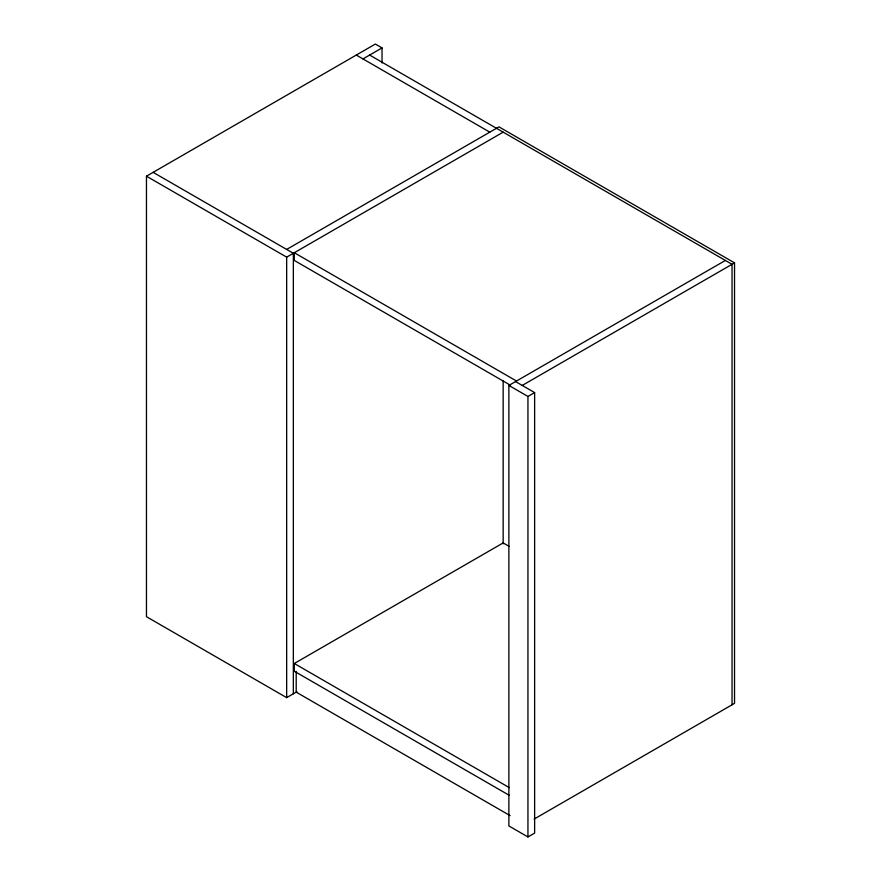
<?xml version="1.0" encoding="UTF-8"?>
<svg xmlns="http://www.w3.org/2000/svg" width="881" height="881" viewBox="0 0 881 881"><rect width="100%" height="100%" fill="white"/><g stroke="black" fill="none" stroke-linecap="round" stroke-linejoin="round"><path stroke-width="1.32" d="M296.919 691.728L286.666 697.642L146.466 616.7L146.466 176.2L375.361 44.05L382.035 47.904L382.035 63.003M362.961 58.917L382.035 47.904M286.666 249.433L498.965 126.864L734.534 262.868L734.534 703.368L534.15 819.055M146.466 176.2L286.666 257.142L503.161 132.15M515.561 381.583L534.635 392.596L534.635 833.096L527.95 836.95L508.877 825.938L508.877 385.438L725.371 260.446M522.235 385.438L734.534 262.868M508.877 385.438L527.95 396.45L534.635 392.596M509.383 795.389L294.298 671.212L294.298 663.503L503.161 542.916L509.097 546.352M369.635 55.062L732.045 264.3L732.045 704.8M356.287 55.062L489.803 132.15M516.508 381.033L294.298 252.737L294.298 260.446L510.573 385.305M153.151 172.346L293.34 253.288L293.34 693.788M294.298 663.503L509.383 787.68M510.099 815.63L296.203 692.136L296.203 671.41M527.95 396.45L527.95 836.95M503.161 380.537L503.161 543.83M286.666 257.142L286.666 697.642"/></g></svg>
